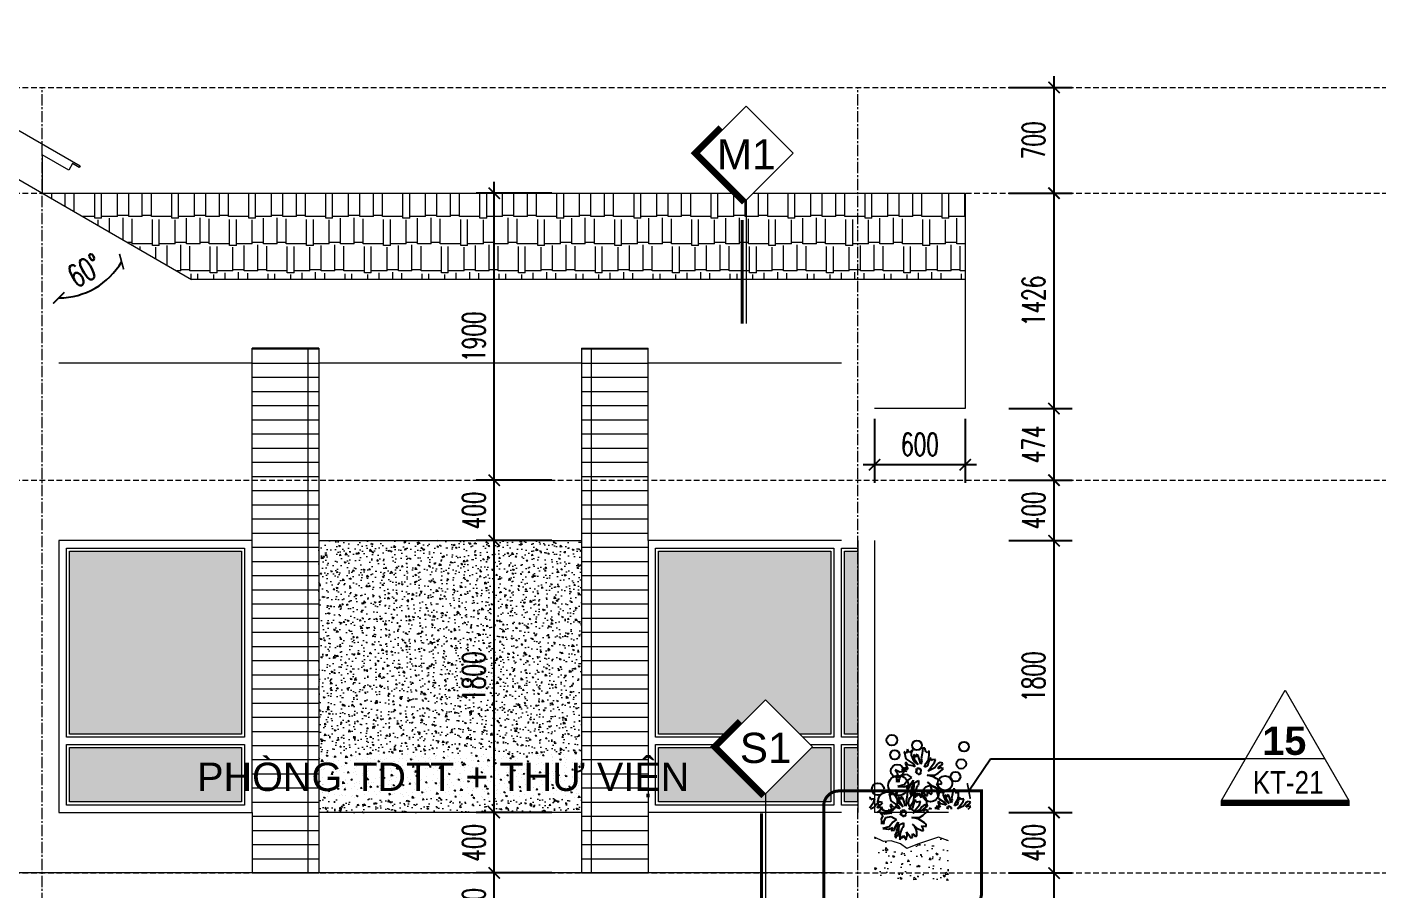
# Model space of a CAD drawing. Header units: millimetres. Extents: x -229618 to 2906, y -178063 to 96806.
# Drawn here: x -76947 to -68004, y -144317 to -138605 of the extents above; entities that cross this region are included whole.
import ezdxf
from ezdxf.enums import TextEntityAlignment as Align
from ezdxf.xclip import XClip

# ---------------------------------------------------------------- set-up
doc = ezdxf.new("R2010")
doc.units = ezdxf.units.MM
doc.header["$LTSCALE"] = 200
doc.header["$MEASUREMENT"] = 0
doc.header["$XCLIPFRAME"] = 0
doc.set_wipeout_variables(frame=1)
doc.header["$PDMODE"] = 3
doc.header["$PDSIZE"] = 50
doc.linetypes.add('CENTER2', pattern=[1.125, 0.75, -0.125, 0.125, -0.125])
doc.linetypes.add('DASHED2', pattern=[0.375, 0.25, -0.125])
doc.layers.get('0').update_dxf_attribs({"color": 95, "linetype": 'CONTINUOUS'})
doc.layers.get('DEFPOINTS').update_dxf_attribs({"linetype": 'CONTINUOUS'})
for name, color, linetype, lineweight in [('cat', 1, 'CONTINUOUS', 40), ('hatch', 250, 'CONTINUOUS', 5), ('khuat', 8, 'DASHED2', 15), ('nho', 252, 'CONTINUOUS', 15), ('thay', 7, 'CONTINUOUS', 18), ('tim', 18, 'CENTER2', 9)]:
    doc.layers.add(name, color=color, linetype=linetype, lineweight=lineweight)
for name, color, linetype in [('CUA', 145, 'CONTINUOUS'), ('DIM', 251, 'CONTINUOUS'), ('NOITHAT', 99, 'CONTINUOUS'), ('TEXT', 33, 'CONTINUOUS')]:
    doc.layers.add(name, color=color, linetype=linetype)
doc.styles.add('Aria H B iso', font='Vharialb_0.ttf')
doc.styles.add('Aria H iso', font='Vharial_0.ttf')
doc.styles.add('Arial N   H iso', font='Vharialn_0.ttf')
doc.styles.add('CHU HOA Day', font='Vharial_0.ttf')
doc.styles.add('Scale', font='vnsimli.shx', dxfattribs={"width": 0.65, "bigfont": 'bigfont.shx'})
doc.dimstyles.new('Scale', dxfattribs={"dimscale": 75, "dimtxt": 2, "dimasz": 1, "dimexe": 1.6, "dimexo": 0, "dimgap": 0.8, "dimtad": 1, "dimdec": 0, "dimzin": 0, "dimdsep": 46, "dimtxsty": 'Scale', "dimblk": 'ARCHTICK', "dimcen": 0.1, "dimdle": 1, "dimclrd": 256, "dimclre": 256, "dimclrt": 3, "dimadec": 0, "dimazin": 0, "dimtfac": 1, "dimtdec": 0, "dimtix": 1, "dimtmove": 2, "dimatfit": 3, "dimldrblk": 'ARCHTICK', "dimfxl": 0, "dimtolj": 1, "dimtzin": 0, "dimarcsym": 0})

# ---------------------------------------------------------------- blocks, each defined once
blk = doc.blocks.new('_ArchTick')
at = {"color": 0, "linetype": 'ByBlock', "const_width": 0.15}
blk.add_lwpolyline([(-0.5, -0.5), (0.5, 0.5)], dxfattribs=at)
blk = doc.blocks.new('*D179')
at = {"layer": 'DEFPOINTS', "color": 0, "linetype": 'Continuous'}
for p in [(-70447.5, -144204.9), (-70148.4, -144204.9), (-70447.5, -145004.9)]:
    blk.add_point(p, dxfattribs=at)
at = {"layer": 'DIM', "linetype": 'Continuous', "lineweight": -2}
for p, q in [((-70148.4, -145079.9), (-70148.4, -144129.9)), ((-70447.5, -144204.9), (-70028.4, -144204.9)), ((-70447.5, -145004.9), (-70028.4, -145004.9))]:
    blk.add_line(p, q, dxfattribs=at)
at = {"layer": 'DIM', "linetype": 'Continuous', "lineweight": -2, "xscale": 75, "yscale": 75, "zscale": 75}
for p, rotation in [((-70148.4, -144204.9), 90), ((-70148.4, -145004.9), 270)]:
    blk.add_blockref('_ArchTick', p, dxfattribs=dict(at, rotation=rotation))
at = {"layer": 'DIM', "color": 3, "linetype": 'Continuous', "insert": (-70283.4, -144604.9), "char_height": 150, "attachment_point": 5, "rotation": 90, "style": 'Scale'}
blk.add_mtext('\\A1;800', dxfattribs=at)
blk = doc.blocks.new('*D180')
at = {"layer": 'DEFPOINTS', "color": 0, "linetype": 'Continuous'}
for p in [(-70447.5, -143804.9), (-70148.4, -143804.9), (-70447.5, -144204.9)]:
    blk.add_point(p, dxfattribs=at)
at = {"layer": 'DIM', "linetype": 'Continuous', "lineweight": -2}
for p, q in [((-70148.4, -144279.9), (-70148.4, -143729.9)), ((-70447.5, -143804.9), (-70028.4, -143804.9)), ((-70447.5, -144204.9), (-70028.4, -144204.9))]:
    blk.add_line(p, q, dxfattribs=at)
at = {"layer": 'DIM', "linetype": 'Continuous', "lineweight": -2, "xscale": 75, "yscale": 75, "zscale": 75}
for p, rotation in [((-70148.4, -143804.9), 90), ((-70148.4, -144204.9), 270)]:
    blk.add_blockref('_ArchTick', p, dxfattribs=dict(at, rotation=rotation))
at = {"layer": 'DIM', "color": 3, "linetype": 'Continuous', "insert": (-70283.4, -144004.9), "char_height": 150, "attachment_point": 5, "rotation": 90, "style": 'Scale'}
blk.add_mtext('\\A1;400', dxfattribs=at)
blk = doc.blocks.new('*D181')
at = {"layer": 'DEFPOINTS', "color": 0, "linetype": 'Continuous'}
for p in [(-70447.5, -142004.9), (-70148.4, -142004.9), (-70447.5, -143804.9)]:
    blk.add_point(p, dxfattribs=at)
at = {"layer": 'DIM', "linetype": 'Continuous', "lineweight": -2}
for p, q in [((-70447.5, -142004.9), (-70028.4, -142004.9)), ((-70148.4, -143879.9), (-70148.4, -141929.9)), ((-70447.5, -143804.9), (-70028.4, -143804.9))]:
    blk.add_line(p, q, dxfattribs=at)
at = {"layer": 'DIM', "linetype": 'Continuous', "lineweight": -2, "xscale": 75, "yscale": 75, "zscale": 75}
for p, rotation in [((-70148.4, -142004.9), 90), ((-70148.4, -143804.9), 270)]:
    blk.add_blockref('_ArchTick', p, dxfattribs=dict(at, rotation=rotation))
at = {"layer": 'DIM', "color": 3, "linetype": 'Continuous', "insert": (-70283.4, -142904.9), "char_height": 150, "attachment_point": 5, "rotation": 90, "style": 'Scale'}
blk.add_mtext('\\A1;1800', dxfattribs=at)
blk = doc.blocks.new('*D182')
at = {"layer": 'DEFPOINTS', "color": 0, "linetype": 'Continuous'}
for p in [(-70447.5, -141604.9), (-70148.4, -141604.9), (-70447.5, -142004.9)]:
    blk.add_point(p, dxfattribs=at)
at = {"layer": 'DIM', "linetype": 'Continuous', "lineweight": -2}
for p, q in [((-70148.4, -142079.9), (-70148.4, -141529.9)), ((-70447.5, -141604.9), (-70028.4, -141604.9)), ((-70447.5, -142004.9), (-70028.4, -142004.9))]:
    blk.add_line(p, q, dxfattribs=at)
at = {"layer": 'DIM', "linetype": 'Continuous', "lineweight": -2, "xscale": 75, "yscale": 75, "zscale": 75}
for p, rotation in [((-70148.4, -141604.9), 90), ((-70148.4, -142004.9), 270)]:
    blk.add_blockref('_ArchTick', p, dxfattribs=dict(at, rotation=rotation))
at = {"layer": 'DIM', "color": 3, "linetype": 'Continuous', "insert": (-70283.4, -141804.9), "char_height": 150, "attachment_point": 5, "rotation": 90, "style": 'Scale'}
blk.add_mtext('\\A1;400', dxfattribs=at)
blk = doc.blocks.new('*D183')
at = {"layer": 'DEFPOINTS', "color": 0, "linetype": 'Continuous'}
for p in [(-70447.5, -141130.8), (-70148.4, -141130.8), (-70447.5, -141604.9)]:
    blk.add_point(p, dxfattribs=at)
at = {"layer": 'DIM', "linetype": 'Continuous', "lineweight": -2}
for p, q in [((-70148.4, -141679.9), (-70148.4, -141055.8)), ((-70447.5, -141130.8), (-70028.4, -141130.8)), ((-70447.5, -141604.9), (-70028.4, -141604.9))]:
    blk.add_line(p, q, dxfattribs=at)
at = {"layer": 'DIM', "linetype": 'Continuous', "lineweight": -2, "xscale": 75, "yscale": 75, "zscale": 75}
for p, rotation in [((-70148.4, -141130.8), 90), ((-70148.4, -141604.9), 270)]:
    blk.add_blockref('_ArchTick', p, dxfattribs=dict(at, rotation=rotation))
at = {"layer": 'DIM', "color": 3, "linetype": 'Continuous', "insert": (-70283.4, -141367.8), "char_height": 150, "attachment_point": 5, "rotation": 90, "style": 'Scale'}
blk.add_mtext('\\A1;474', dxfattribs=at)
blk = doc.blocks.new('*D184')
at = {"layer": 'DEFPOINTS', "color": 0, "linetype": 'Continuous'}
for p in [(-70447.5, -139704.9), (-70148.4, -139704.9), (-70447.5, -141130.8)]:
    blk.add_point(p, dxfattribs=at)
at = {"layer": 'DIM', "linetype": 'Continuous', "lineweight": -2}
for p, q in [((-70148.4, -141205.8), (-70148.4, -139629.9)), ((-70447.5, -139704.9), (-70028.4, -139704.9)), ((-70447.5, -141130.8), (-70028.4, -141130.8))]:
    blk.add_line(p, q, dxfattribs=at)
at = {"layer": 'DIM', "linetype": 'Continuous', "lineweight": -2, "xscale": 75, "yscale": 75, "zscale": 75}
for p, rotation in [((-70148.4, -139704.9), 90), ((-70148.4, -141130.8), 270)]:
    blk.add_blockref('_ArchTick', p, dxfattribs=dict(at, rotation=rotation))
at = {"layer": 'DIM', "color": 3, "linetype": 'Continuous', "insert": (-70283.4, -140417.8), "char_height": 150, "attachment_point": 5, "rotation": 90, "style": 'Scale'}
blk.add_mtext('\\A1;1426', dxfattribs=at)
blk = doc.blocks.new('*D185')
at = {"layer": 'DEFPOINTS', "color": 0, "linetype": 'Continuous'}
for p in [(-70447.5, -139004.9), (-70148.4, -139004.9), (-70447.5, -139704.9)]:
    blk.add_point(p, dxfattribs=at)
at = {"layer": 'DIM', "linetype": 'Continuous', "lineweight": -2}
for p, q in [((-70148.4, -139779.9), (-70148.4, -138929.9)), ((-70447.5, -139004.9), (-70028.4, -139004.9)), ((-70447.5, -139704.9), (-70028.4, -139704.9))]:
    blk.add_line(p, q, dxfattribs=at)
at = {"layer": 'DIM', "linetype": 'Continuous', "lineweight": -2, "xscale": 75, "yscale": 75, "zscale": 75}
for p, rotation in [((-70148.4, -139004.9), 90), ((-70148.4, -139704.9), 270)]:
    blk.add_blockref('_ArchTick', p, dxfattribs=dict(at, rotation=rotation))
at = {"layer": 'DIM', "color": 3, "linetype": 'Continuous', "insert": (-70283.4, -139354.9), "char_height": 150, "attachment_point": 5, "rotation": 90, "style": 'Scale'}
blk.add_mtext('\\A1;700', dxfattribs=at)
blk = doc.blocks.new('*D215')
at = {"layer": 'DEFPOINTS', "color": 0, "linetype": 'Continuous'}
for p in [(-73853.7, -144204.9), (-73471.9, -144204.9), (-73471.9, -144654.9)]:
    blk.add_point(p, dxfattribs=at)
at = {"layer": 'DIM', "linetype": 'Continuous', "lineweight": -2}
for p, q in [((-73853.7, -144729.9), (-73853.7, -144129.9)), ((-73471.9, -144204.9), (-73973.7, -144204.9)), ((-73471.9, -144654.9), (-73973.7, -144654.9))]:
    blk.add_line(p, q, dxfattribs=at)
at = {"layer": 'DIM', "linetype": 'Continuous', "lineweight": -2, "xscale": 75, "yscale": 75, "zscale": 75}
for p, rotation in [((-73853.7, -144204.9), 90), ((-73853.7, -144654.9), 270)]:
    blk.add_blockref('_ArchTick', p, dxfattribs=dict(at, rotation=rotation))
at = {"layer": 'DIM', "color": 3, "linetype": 'Continuous', "insert": (-73988.7, -144429.9), "char_height": 150, "attachment_point": 5, "rotation": 90, "style": 'Scale'}
blk.add_mtext('\\A1;450', dxfattribs=at)
blk = doc.blocks.new('*D216')
at = {"layer": 'DEFPOINTS', "color": 0, "linetype": 'Continuous'}
for p in [(-73853.7, -143804.9), (-73471.9, -143804.9), (-73471.9, -144204.9)]:
    blk.add_point(p, dxfattribs=at)
at = {"layer": 'DIM', "linetype": 'Continuous', "lineweight": -2}
for p, q in [((-73853.7, -144279.9), (-73853.7, -143729.9)), ((-73471.9, -143804.9), (-73973.7, -143804.9)), ((-73471.9, -144204.9), (-73973.7, -144204.9))]:
    blk.add_line(p, q, dxfattribs=at)
at = {"layer": 'DIM', "linetype": 'Continuous', "lineweight": -2, "xscale": 75, "yscale": 75, "zscale": 75}
for p, rotation in [((-73853.7, -143804.9), 90), ((-73853.7, -144204.9), 270)]:
    blk.add_blockref('_ArchTick', p, dxfattribs=dict(at, rotation=rotation))
at = {"layer": 'DIM', "color": 3, "linetype": 'Continuous', "insert": (-73988.7, -144004.9), "char_height": 150, "attachment_point": 5, "rotation": 90, "style": 'Scale'}
blk.add_mtext('\\A1;400', dxfattribs=at)
blk = doc.blocks.new('*D217')
at = {"layer": 'DEFPOINTS', "color": 0, "linetype": 'Continuous'}
for p in [(-73853.7, -142004.9), (-73471.9, -142004.9), (-73471.9, -143804.9)]:
    blk.add_point(p, dxfattribs=at)
at = {"layer": 'DIM', "linetype": 'Continuous', "lineweight": -2}
for p, q in [((-73471.9, -142004.9), (-73973.7, -142004.9)), ((-73853.7, -143879.9), (-73853.7, -141929.9)), ((-73471.9, -143804.9), (-73973.7, -143804.9))]:
    blk.add_line(p, q, dxfattribs=at)
at = {"layer": 'DIM', "linetype": 'Continuous', "lineweight": -2, "xscale": 75, "yscale": 75, "zscale": 75}
for p, rotation in [((-73853.7, -142004.9), 90), ((-73853.7, -143804.9), 270)]:
    blk.add_blockref('_ArchTick', p, dxfattribs=dict(at, rotation=rotation))
at = {"layer": 'DIM', "color": 3, "linetype": 'Continuous', "insert": (-73988.7, -142904.9), "char_height": 150, "attachment_point": 5, "rotation": 90, "style": 'Scale'}
blk.add_mtext('\\A1;1800', dxfattribs=at)
blk = doc.blocks.new('*D218')
at = {"layer": 'DEFPOINTS', "color": 0, "linetype": 'Continuous'}
for p in [(-73853.7, -141604.9), (-73471.9, -141604.9), (-73471.9, -142004.9)]:
    blk.add_point(p, dxfattribs=at)
at = {"layer": 'DIM', "linetype": 'Continuous', "lineweight": -2}
for p, q in [((-73853.7, -142079.9), (-73853.7, -141529.9)), ((-73471.9, -141604.9), (-73973.7, -141604.9)), ((-73471.9, -142004.9), (-73973.7, -142004.9))]:
    blk.add_line(p, q, dxfattribs=at)
at = {"layer": 'DIM', "linetype": 'Continuous', "lineweight": -2, "xscale": 75, "yscale": 75, "zscale": 75}
for p, rotation in [((-73853.7, -141604.9), 90), ((-73853.7, -142004.9), 270)]:
    blk.add_blockref('_ArchTick', p, dxfattribs=dict(at, rotation=rotation))
at = {"layer": 'DIM', "color": 3, "linetype": 'Continuous', "insert": (-73988.7, -141804.9), "char_height": 150, "attachment_point": 5, "rotation": 90, "style": 'Scale'}
blk.add_mtext('\\A1;400', dxfattribs=at)
blk = doc.blocks.new('*D219')
at = {"layer": 'DEFPOINTS', "color": 0, "linetype": 'Continuous'}
for p in [(-73853.7, -139704.9), (-73471.9, -139704.9), (-73471.9, -141604.9)]:
    blk.add_point(p, dxfattribs=at)
at = {"layer": 'DIM', "linetype": 'Continuous', "lineweight": -2}
for p, q in [((-73853.7, -141679.9), (-73853.7, -139629.9)), ((-73471.9, -139704.9), (-73973.7, -139704.9)), ((-73471.9, -141604.9), (-73973.7, -141604.9))]:
    blk.add_line(p, q, dxfattribs=at)
at = {"layer": 'DIM', "linetype": 'Continuous', "lineweight": -2, "xscale": 75, "yscale": 75, "zscale": 75}
for p, rotation in [((-73853.7, -139704.9), 90), ((-73853.7, -141604.9), 270)]:
    blk.add_blockref('_ArchTick', p, dxfattribs=dict(at, rotation=rotation))
at = {"layer": 'DIM', "color": 3, "linetype": 'Continuous', "insert": (-73988.7, -140654.9), "char_height": 150, "attachment_point": 5, "rotation": 90, "style": 'Scale'}
blk.add_mtext('\\A1;1900', dxfattribs=at)
blk = doc.blocks.new('kyhieu1')
at = {"layer": 'cat', "ltscale": 600}
blk.add_line((27.5, -131), (27.5, -816.6), dxfattribs=at)
at = {"color": 15, "linetype": 'Continuous'}
blk.add_wipeout([(0, 0), (311.1, 311.1), (0, 622.3), (-311.1, 311.1)], dxfattribs=at).dxf.layer = 'thay'
at = {"linetype": 'Continuous'}
blk.add_wipeout([(0, 622.3), (-311.1, 311.1), (0, 0), (311.1, 311.1)], dxfattribs=at).dxf.layer = 'DIM'
at = {"layer": 'thay', "ltscale": 600}
blk.add_line((0, 0), (0, -816.6), dxfattribs=at)
at = {"layer": 'thay', "color": 15, "linetype": 'Continuous'}
blk.add_lwpolyline([(0, 0), (311.1, 311.1), (0, 622.3), (-311.1, 311.1)], close=True, dxfattribs=at)
at = {"layer": 'thay', "color": 1, "linetype": 'Continuous', "const_width": 40}
blk.add_lwpolyline([(14.1, -14.1), (339.4, 311.1), (169.7, 480.8)], dxfattribs=at)
at = {"layer": 'TEXT', "style": 'CHU HOA Day'}
blk.add_attdef('N1', text='', height=200, dxfattribs=at).set_placement((0, 304.1), align=Align.MIDDLE)
blk = doc.blocks.new('lohoa')
at = {"layer": 'NOITHAT'}
for p, q in [((-89.6, 460), (-82.6, 427.3)), ((-80.2, 450.7), (-89.6, 460)), ((-82.6, 427.3), (-47.5, 403.9)), ((-75.6, 469.4), (-80.2, 450.7)), ((-68.5, 455.4), (-75.6, 469.4)), ((-52.1, 467.1), (-68.5, 455.4)), ((-56.8, 453), (-52.1, 467.1)), ((-56.8, 443.6), (-56.8, 453)), ((-45.1, 415.6), (-56.8, 443.6)), ((-47.5, 446), (-45.1, 427.3)), ((-35.8, 434.3), (-47.5, 446)), ((-45.1, 427.3), (-28.7, 401.5)), ((-38.1, 446), (-35.8, 434.3)), ((-28.7, 441.3), (-38.1, 446)), ((-24.1, 427.3), (-28.7, 441.3)), ((-17, 403.9), (-24.1, 427.3)), ((-12.3, 417.9), (-17, 403.9)), ((-10, 450.7), (-14.7, 427.3)), ((-14.7, 427.3), (-12.3, 417.9)), ((-7.7, 474.1), (-10, 450.7)), ((1.7, 474.1), (-7.7, 474.1)), ((6.4, 460), (1.7, 474.1)), ((11.1, 453), (6.4, 460)), ((6.4, 406.2), (18.1, 424.9)), ((20.4, 462.4), (11.1, 453)), ((18.1, 424.9), (20.4, 443.6)), ((22.8, 427.3), (18.1, 413.2)), ((20.4, 443.6), (20.4, 462.4)), ((27.4, 431.9), (22.8, 427.3)), ((29.8, 420.2), (27.4, 431.9)), ((34.5, 422.6), (29.8, 420.2)), ((48.5, 424.9), (34.5, 422.6)), ((43.8, 410.9), (48.5, 424.9)), ((-129.4, 378.1), (-117.7, 361.7)), ((-108.3, 368.7), (-129.4, 378.1)), ((-117.7, 361.7), (-124.7, 347.7)), ((-77.9, 373.4), (-108.3, 368.7)), ((-103.6, 354.7), (-80.2, 359.4)), ((-82.6, 380.4), (-101.3, 378.1)), ((-101.3, 378.1), (-77.9, 373.4)), ((-94.3, 387.5), (-82.6, 380.4)), ((-75.6, 380.4), (-94.3, 387.5)), ((-82.6, 413.2), (-84.9, 406.2)), ((-84.9, 406.2), (-73.2, 382.8)), ((-70.9, 399.2), (-82.6, 413.2)), ((-82.6, 392.2), (-75.6, 380.4)), ((-73.2, 382.8), (-82.6, 392.2)), ((-80.2, 359.4), (-56.8, 345.3)), ((-52.1, 396.8), (-70.9, 399.2)), ((-42.8, 392.2), (-52.1, 396.8)), ((-47.5, 403.9), (-42.8, 392.2)), ((-28.7, 401.5), (-45.1, 415.6)), ((-40.4, 380.4), (-33.4, 378.1)), ((-31.1, 380.4), (-40.4, 380.4)), ((-33.4, 378.1), (-40.4, 366.4)), ((-40.4, 366.4), (-35.8, 371.1)), ((-35.8, 371.1), (-33.4, 361.7)), ((-33.4, 385.1), (-31.1, 380.4)), ((-24.1, 385.1), (-33.4, 385.1)), ((-33.4, 361.7), (-31.1, 364.1)), ((-31.1, 364.1), (-24.1, 357)), ((-21.7, 387.5), (-24.1, 385.1)), ((-24.1, 357), (-21.7, 364.1)), ((-21.7, 380.4), (-21.7, 387.5)), ((-14.7, 380.4), (-21.7, 380.4)), ((-21.7, 364.1), (-14.7, 361.7)), ((-19.4, 366.4), (-14.7, 371.1)), ((-14.7, 361.7), (-19.4, 366.4)), ((-14.7, 371.1), (-14.7, 380.4)), ((-0.6, 389.8), (6.4, 406.2)), ((13.4, 394.5), (-0.6, 389.8)), ((18.1, 413.2), (13.4, 394.5)), ((15.7, 373.4), (29.8, 392.2)), ((46.2, 387.5), (15.7, 373.4)), ((29.8, 392.2), (43.8, 410.9)), ((43.8, 354.7), (60.2, 364.1)), ((55.5, 401.5), (46.2, 387.5)), ((60.2, 406.2), (55.5, 401.5)), ((69.6, 410.9), (60.2, 406.2)), ((60.2, 382.8), (62.6, 392.2)), ((69.6, 387.5), (60.2, 382.8)), ((60.2, 364.1), (78.9, 380.4)), ((62.6, 392.2), (74.3, 399.2)), ((81.3, 408.5), (69.6, 410.9)), ((83.6, 385.1), (69.6, 387.5)), ((74.3, 399.2), (81.3, 408.5)), ((78.9, 380.4), (83.6, 385.1)), ((-275, 300.1), (-277.3, 276.7)), ((-265.6, 300.1), (-275, 300.1)), ((-261, 286.1), (-265.6, 300.1)), ((-124.7, 347.7), (-122.4, 324.3)), ((-122.4, 324.3), (-120, 338.3)), ((-120, 338.3), (-113, 324.3)), ((-89.6, 312.6), (-117.7, 305.5)), ((-117.7, 305.5), (-91.9, 303.2)), ((-113, 324.3), (-110.7, 338.3)), ((-110.7, 338.3), (-103.6, 354.7)), ((-91.9, 303.2), (-73.2, 310.2)), ((-73.2, 333.6), (-89.6, 312.6)), ((-73.2, 310.2), (-80.2, 296.2)), ((-80.2, 296.2), (-66.2, 298.5)), ((-56.8, 345.3), (-73.2, 333.6)), ((-66.2, 298.5), (-61.5, 314.9)), ((-61.5, 314.9), (-49.8, 333.6)), ((-49.8, 333.6), (-56.8, 291.5)), ((-47.5, 279.8), (-45.1, 321.9)), ((-45.1, 321.9), (-26.4, 331.3)), ((-33.4, 305.5), (-40.4, 284.5)), ((-28.7, 310.2), (-33.4, 305.5)), ((-26.4, 317.2), (-28.7, 310.2)), ((-26.4, 331.3), (-26.4, 317.2)), ((11.1, 354.7), (22.8, 354.7)), ((39.2, 347.7), (11.1, 354.7)), ((13.4, 324.3), (32.1, 307.9)), ((22.8, 317.2), (13.4, 324.3)), ((22.8, 354.7), (43.8, 354.7)), ((29.8, 300.9), (22.8, 317.2)), ((32.1, 291.5), (29.8, 300.9)), ((32.1, 307.9), (55.5, 296.2)), ((50.9, 340.7), (39.2, 347.7)), ((67.2, 331.3), (50.9, 340.7)), ((53.2, 314.9), (57.9, 317.2)), ((60.2, 305.5), (53.2, 314.9)), ((57.9, 317.2), (74.3, 314.9)), ((62.6, 296.2), (60.2, 305.5)), ((74.3, 324.3), (67.2, 331.3)), ((74.3, 314.9), (74.3, 324.3)), ((-356.9, 286.1), (-349.9, 253.3)), ((-347.6, 276.7), (-356.9, 286.1)), ((-349.9, 239.2), (-352.3, 232.2)), ((-349.9, 253.3), (-314.8, 229.9)), ((-338.2, 225.2), (-349.9, 239.2)), ((-342.9, 295.4), (-347.6, 276.7)), ((-335.9, 281.4), (-342.9, 295.4)), ((-319.5, 293.1), (-335.9, 281.4)), ((-324.2, 279), (-319.5, 293.1)), ((-324.2, 269.7), (-324.2, 279)), ((-312.5, 241.6), (-324.2, 269.7)), ((-314.8, 272), (-312.5, 253.3)), ((-303.1, 260.3), (-314.8, 272)), ((-312.5, 253.3), (-296.1, 227.5)), ((-296.1, 227.5), (-312.5, 241.6)), ((-305.4, 272), (-303.1, 260.3)), ((-296.1, 267.3), (-305.4, 272)), ((-291.4, 253.3), (-296.1, 267.3)), ((-284.4, 229.9), (-291.4, 253.3)), ((-279.7, 243.9), (-284.4, 229.9)), ((-277.3, 276.7), (-282, 253.3)), ((-282, 253.3), (-279.7, 243.9)), ((-256.3, 279), (-261, 286.1)), ((-261, 232.2), (-249.3, 250.9)), ((-246.9, 288.4), (-256.3, 279)), ((-249.3, 239.2), (-253.9, 220.5)), ((-249.3, 250.9), (-246.9, 269.7)), ((-244.6, 253.3), (-249.3, 239.2)), ((-246.9, 269.7), (-246.9, 288.4)), ((-239.9, 258), (-244.6, 253.3)), ((-237.5, 246.3), (-239.9, 258)), ((-232.9, 248.6), (-237.5, 246.3)), ((-218.8, 250.9), (-232.9, 248.6)), ((-223.5, 236.9), (-218.8, 250.9)), ((-156.3, 274.1), (-149.3, 241.3)), ((-147, 264.7), (-156.3, 274.1)), ((-149.3, 241.3), (-114.2, 217.9)), ((-142.3, 283.4), (-147, 264.7)), ((-135.3, 269.4), (-142.3, 283.4)), ((-118.9, 281.1), (-135.3, 269.4)), ((-123.6, 267), (-118.9, 281.1)), ((-123.6, 257.7), (-123.6, 267)), ((-111.8, 229.6), (-123.6, 257.7)), ((-114.2, 260), (-111.8, 241.3)), ((-102.5, 248.3), (-114.2, 260)), ((-111.8, 241.3), (-95.5, 215.5)), ((-104.8, 260), (-102.5, 248.3)), ((-95.5, 255.3), (-104.8, 260)), ((-90.8, 241.3), (-95.5, 255.3)), ((-83.8, 217.9), (-90.8, 241.3)), ((-76.7, 264.7), (-81.4, 241.3)), ((-81.4, 241.3), (-79.1, 231.9)), ((-74.4, 288.1), (-76.7, 264.7)), ((-65, 288.1), (-74.4, 288.1)), ((-60.3, 274.1), (-65, 288.1)), ((-56.8, 291.5), (-63.8, 275.1)), ((-63.8, 275.1), (-59.2, 263.4)), ((-55.7, 267), (-60.3, 274.1)), ((-60.3, 220.2), (-48.6, 239)), ((-59.2, 263.4), (-54.5, 279.8)), ((-46.3, 276.4), (-55.7, 267)), ((-54.5, 279.8), (-52.1, 270.4)), ((-52.1, 270.4), (-47.5, 279.8)), ((-48.6, 239), (-46.3, 257.7)), ((-44, 241.3), (-48.6, 227.2)), ((-46.3, 257.7), (-46.3, 276.4)), ((-39.3, 246), (-44, 241.3)), ((-40.4, 284.5), (-42.8, 270.4)), ((-42.8, 270.4), (-42.8, 256.4)), ((-42.8, 256.4), (-35.8, 265.7)), ((-36.9, 234.3), (-39.3, 246)), ((-35.8, 265.7), (-33.4, 261.1)), ((-33.4, 270.4), (-31.1, 263.4)), ((-33.4, 261.1), (-33.4, 270.4)), ((-18.2, 239), (-32.3, 236.6)), ((-31.1, 272.8), (-26.4, 265.7)), ((-31.1, 263.4), (-31.1, 272.8)), ((-26.4, 275.1), (-14.7, 256.4)), ((-26.4, 265.7), (-26.4, 275.1)), ((-22.9, 224.9), (-18.2, 239)), ((-14.7, 256.4), (-12.3, 265.7)), ((-12.3, 291.5), (-3, 277.4)), ((-10, 282.1), (-12.3, 291.5)), ((-12.3, 265.7), (-10, 272.8)), ((-10, 272.8), (-10, 282.1)), ((-3, 277.4), (4, 265.7)), ((4, 265.7), (13.4, 265.7)), ((13.4, 282.1), (20.4, 277.4)), ((13.4, 268.1), (13.4, 282.1)), ((13.4, 265.7), (13.4, 268.1)), ((20.4, 277.4), (27.4, 270.4)), ((27.4, 270.4), (32.1, 272.8)), ((32.1, 272.8), (32.1, 291.5)), ((55, 280.9), (61.1, 252.6)), ((63.1, 272.8), (55, 280.9)), ((55.5, 296.2), (62.6, 296.2)), ((61.1, 240.5), (59.1, 234.4)), ((61.1, 252.6), (91.4, 232.4)), ((71.2, 228.4), (61.1, 240.5)), ((67.1, 289), (63.1, 272.8)), ((73.2, 276.9), (67.1, 289)), ((87.3, 287), (73.2, 276.9)), ((83.3, 274.8), (87.3, 287)), ((83.3, 266.8), (83.3, 274.8)), ((93.4, 242.5), (83.3, 266.8)), ((91.4, 268.8), (93.4, 252.6)), ((101.5, 258.7), (91.4, 268.8)), ((93.4, 252.6), (107.6, 230.4)), ((107.6, 230.4), (93.4, 242.5)), ((99.5, 268.8), (101.5, 258.7)), ((107.6, 264.7), (99.5, 268.8)), ((111.6, 252.6), (107.6, 264.7)), ((117.7, 232.4), (111.6, 252.6)), ((121.7, 244.5), (117.7, 232.4)), ((123.7, 272.8), (119.7, 252.6)), ((119.7, 252.6), (121.7, 244.5)), ((125.7, 293), (123.7, 272.8)), ((133.8, 293), (125.7, 293)), ((137.9, 280.9), (133.8, 293)), ((141.9, 274.8), (137.9, 280.9)), ((137.9, 234.4), (148, 250.6)), ((150, 282.9), (141.9, 274.8)), ((148, 240.5), (143.9, 224.3)), ((148, 250.6), (150, 266.8)), ((152, 252.6), (148, 240.5)), ((150, 266.8), (150, 282.9)), ((156.1, 256.7), (152, 252.6)), ((158.1, 246.5), (156.1, 256.7)), ((162.1, 248.6), (158.1, 246.5)), ((174.2, 250.6), (162.1, 248.6)), ((170.2, 238.5), (174.2, 250.6)), ((-361.6, 213.5), (-349.9, 206.5)), ((-342.9, 206.5), (-361.6, 213.5)), ((-349.9, 206.5), (-356.3, 205.7)), ((-352.3, 232.2), (-340.5, 208.8)), ((-349.9, 218.2), (-342.9, 206.5)), ((-340.5, 208.8), (-349.9, 218.2)), ((-319.5, 222.8), (-338.2, 225.2)), ((-310.1, 218.2), (-319.5, 222.8)), ((-314.8, 229.9), (-310.1, 218.2)), ((-307.8, 206.5), (-305.4, 205.7)), ((-298.4, 206.5), (-307.8, 206.5)), ((-300.8, 211.1), (-298.4, 206.5)), ((-291.4, 211.1), (-300.8, 211.1)), ((-289, 213.5), (-291.4, 211.1)), ((-289, 206.5), (-289, 213.5)), ((-282, 206.5), (-289, 206.5)), ((-282, 205.7), (-282, 206.5)), ((-268, 215.8), (-261, 232.2)), ((-253.9, 220.5), (-268, 215.8)), ((-246.9, 205.7), (-237.5, 218.2)), ((-221.2, 213.5), (-238.1, 205.7)), ((-237.5, 218.2), (-223.5, 236.9)), ((-211.8, 227.5), (-221.2, 213.5)), ((-207.1, 232.2), (-211.8, 227.5)), ((-197.8, 236.9), (-207.1, 232.2)), ((-207.1, 208.8), (-204.8, 218.2)), ((-197.8, 213.5), (-207.1, 208.8)), ((-207.1, 190.1), (-188.4, 206.5)), ((-204.8, 218.2), (-193.1, 225.2)), ((-186, 234.6), (-197.8, 236.9)), ((-183.7, 211.1), (-197.8, 213.5)), ((-196.1, 192.1), (-184.4, 175.7)), ((-175.1, 182.8), (-196.1, 192.1)), ((-193.1, 225.2), (-186, 234.6)), ((-188.4, 206.5), (-183.7, 211.1)), ((-144.6, 187.5), (-175.1, 182.8)), ((-149.3, 194.5), (-168, 192.1)), ((-168, 192.1), (-144.6, 187.5)), ((-161, 201.5), (-149.3, 194.5)), ((-142.3, 194.5), (-161, 201.5)), ((-149.3, 227.2), (-151.6, 220.2)), ((-151.6, 220.2), (-139.9, 196.8)), ((-137.6, 213.2), (-149.3, 227.2)), ((-149.3, 206.2), (-142.3, 194.5)), ((-139.9, 196.8), (-149.3, 206.2)), ((-118.9, 210.9), (-137.6, 213.2)), ((-109.5, 206.2), (-118.9, 210.9)), ((-114.2, 217.9), (-109.5, 206.2)), ((-95.5, 215.5), (-111.8, 229.6)), ((-107.2, 194.5), (-100.1, 192.1)), ((-97.8, 194.5), (-107.2, 194.5)), ((-100.1, 192.1), (-107.2, 180.4)), ((-107.2, 180.4), (-102.5, 185.1)), ((-102.5, 185.1), (-100.1, 175.7)), ((-100.1, 199.2), (-97.8, 194.5)), ((-90.8, 199.2), (-100.1, 199.2)), ((-88.4, 201.5), (-90.8, 199.2)), ((-88.4, 194.5), (-88.4, 201.5)), ((-81.4, 194.5), (-88.4, 194.5)), ((-86.1, 180.4), (-81.4, 185.1)), ((-81.4, 175.7), (-86.1, 180.4)), ((-79.1, 231.9), (-83.8, 217.9)), ((-81.4, 185.1), (-81.4, 194.5)), ((-67.4, 203.8), (-60.3, 220.2)), ((-53.3, 208.5), (-67.4, 203.8)), ((-48.6, 227.2), (-53.3, 208.5)), ((-51, 187.5), (-36.9, 206.2)), ((-20.6, 201.5), (-51, 187.5)), ((-32.3, 236.6), (-36.9, 234.3)), ((-36.9, 206.2), (-22.9, 224.9)), ((-11.2, 215.5), (-20.6, 201.5)), ((-6.5, 220.2), (-11.2, 215.5)), ((2.9, 224.9), (-6.5, 220.2)), ((-6.5, 196.8), (-4.2, 206.2)), ((2.9, 201.5), (-6.5, 196.8)), ((-6.5, 178.1), (12.2, 194.5)), ((-4.2, 206.2), (7.5, 213.2)), ((14.6, 222.6), (2.9, 224.9)), ((16.9, 199.2), (2.9, 201.5)), ((7.5, 213.2), (14.6, 222.6)), ((12.2, 194.5), (16.9, 199.2)), ((20.7, 210.2), (23.9, 205.7)), ((30.8, 205.7), (20.7, 210.2)), ((61.1, 212.2), (44.9, 210.2)), ((44.9, 210.2), (65.1, 206.1)), ((51, 218.3), (61.1, 212.2)), ((67.1, 212.2), (51, 218.3)), ((59.1, 234.4), (69.2, 214.2)), ((61.1, 222.3), (67.1, 212.2)), ((69.2, 214.2), (61.1, 222.3)), ((65.1, 206.1), (62.1, 205.7)), ((87.3, 226.3), (71.2, 228.4)), ((95.4, 222.3), (87.3, 226.3)), ((91.4, 232.4), (95.4, 222.3)), ((97.5, 212.2), (103.5, 210.2)), ((105.5, 212.2), (97.5, 212.2)), ((103.5, 210.2), (100.8, 205.7)), ((103.5, 216.2), (105.5, 212.2)), ((111.6, 216.2), (103.5, 216.2)), ((113.6, 218.3), (111.6, 216.2)), ((113.6, 212.2), (113.6, 218.3)), ((119.7, 212.2), (113.6, 212.2)), ((119.7, 205.7), (119.7, 212.2)), ((131.8, 220.3), (137.9, 234.4)), ((143.9, 224.3), (131.8, 220.3)), ((145.9, 206.1), (158.1, 222.3)), ((172.2, 218.3), (145.9, 206.1)), ((158.1, 222.3), (170.2, 238.5)), ((180.3, 230.4), (172.2, 218.3)), ((184.3, 234.4), (180.3, 230.4)), ((192.4, 238.5), (184.3, 234.4)), ((184.3, 214.2), (186.4, 222.3)), ((192.4, 218.3), (184.3, 214.2)), ((186.4, 222.3), (196.5, 228.4)), ((202.5, 236.4), (192.4, 238.5)), ((204.6, 216.2), (192.4, 218.3)), ((193, 205.7), (200.5, 212.2)), ((196.5, 228.4), (202.5, 236.4)), ((200.5, 212.2), (204.6, 216.2)), ((-184.4, 175.7), (-191.4, 161.7)), ((-191.4, 161.7), (-189.1, 138.3)), ((-189.1, 138.3), (-186.8, 152.3)), ((-186.8, 152.3), (-179.7, 138.3)), ((-156.3, 126.6), (-184.4, 119.6)), ((-184.4, 119.6), (-158.7, 117.2)), ((-179.7, 138.3), (-177.4, 152.3)), ((-177.4, 152.3), (-170.4, 168.7)), ((-170.4, 168.7), (-147, 173.4)), ((-158.7, 117.2), (-139.9, 124.2)), ((-139.9, 147.7), (-156.3, 126.6)), ((-147, 173.4), (-123.6, 159.4)), ((-139.9, 124.2), (-147, 110.2)), ((-123.6, 159.4), (-139.9, 147.7)), ((-132.9, 112.5), (-128.2, 128.9)), ((-128.2, 128.9), (-116.5, 147.7)), ((-116.5, 147.7), (-123.6, 105.5)), ((-114.2, 93.8), (-111.8, 136)), ((-111.8, 136), (-93.1, 145.3)), ((-100.1, 119.6), (-107.2, 98.5)), ((-100.1, 175.7), (-97.8, 178.1)), ((-95.5, 124.2), (-100.1, 119.6)), ((-97.8, 178.1), (-90.8, 171.1)), ((-93.1, 131.3), (-95.5, 124.2)), ((-93.1, 145.3), (-93.1, 131.3)), ((-90.8, 171.1), (-88.4, 178.1)), ((-88.4, 178.1), (-81.4, 175.7)), ((-55.7, 168.7), (-44, 168.7)), ((-27.6, 161.7), (-55.7, 168.7)), ((-53.3, 138.3), (-34.6, 121.9)), ((-44, 131.3), (-53.3, 138.3)), ((-44, 168.7), (-22.9, 168.7)), ((-36.9, 114.9), (-44, 131.3)), ((-34.6, 121.9), (-11.2, 110.2)), ((-15.9, 154.7), (-27.6, 161.7)), ((-22.9, 168.7), (-6.5, 178.1)), ((0.5, 145.3), (-15.9, 154.7)), ((-13.5, 128.9), (-8.8, 131.3)), ((-6.5, 119.6), (-13.5, 128.9)), ((-8.8, 131.3), (7.5, 128.9)), ((-4.2, 110.2), (-6.5, 119.6)), ((7.5, 138.3), (0.5, 145.3)), ((7.5, 128.9), (7.5, 138.3)), ((-147, 110.2), (-132.9, 112.5)), ((-123.6, 105.5), (-130.6, 89.1)), ((-130.6, 89.1), (-125.9, 77.4)), ((-125.9, 77.4), (-121.2, 93.8)), ((-121.2, 93.8), (-118.9, 84.5)), ((-118.9, 84.5), (-114.2, 93.8)), ((-107.2, 98.5), (-109.5, 84.5)), ((-109.5, 84.5), (-109.5, 70.4)), ((-109.5, 70.4), (-102.5, 79.8)), ((-102.5, 79.8), (-100.1, 75.1)), ((-100.1, 84.5), (-97.8, 77.4)), ((-100.1, 75.1), (-100.1, 84.5)), ((-97.8, 86.8), (-93.1, 79.8)), ((-97.8, 77.4), (-97.8, 86.8)), ((-93.1, 89.1), (-81.4, 70.4)), ((-93.1, 79.8), (-93.1, 89.1)), ((-81.4, 70.4), (-79.1, 79.8)), ((-79.1, 105.5), (-69.7, 91.5)), ((-76.7, 96.2), (-79.1, 105.5)), ((-79.1, 79.8), (-76.7, 86.8)), ((-76.7, 86.8), (-76.7, 96.2)), ((-69.7, 91.5), (-62.7, 79.8)), ((-62.7, 79.8), (-53.3, 79.8)), ((-53.3, 96.2), (-46.3, 91.5)), ((-53.3, 82.1), (-53.3, 96.2)), ((-53.3, 79.8), (-53.3, 82.1)), ((-46.3, 91.5), (-39.3, 84.5)), ((-39.3, 84.5), (-34.6, 86.8)), ((-34.6, 105.5), (-36.9, 114.9)), ((-34.6, 86.8), (-34.6, 105.5)), ((-11.2, 110.2), (-4.2, 110.2))]:
    blk.add_line(p, q, dxfattribs=at)
for centre, radius in [((-144.1, 509.5), 23.7), ((-33.6, 486.8), 21.4), ((174.5, 480.5), 21.4), ((-131.4, 444.9), 20.5), ((161.9, 404.9), 21.4), ((-120.4, 373.9), 28.4), ((136.7, 348.2), 21.4), ((-205.6, 293.5), 26.8), ((-115.7, 309.3), 44.2), ((26.3, 273.4), 35.6), ((90.4, 319.7), 32.1), ((-163, 238.3), 42.6), ((-30.7, 234.3), 39.8)]:
    blk.add_circle(centre, radius, dxfattribs=at)
blk = doc.blocks.new('ct')
at = {"layer": 'thay', "ltscale": 600}
blk.add_line((8891, 0), (-8891, 0), dxfattribs=at)
blk.add_lwpolyline([(0, 15400), (14294, -9358), (-14294, -9358)], close=True, dxfattribs=at)
at = {"layer": 'thay', "color": 1, "ltscale": 600, "const_width": 1270}
blk.add_lwpolyline([(-14464, -9993), (14464, -9993)], dxfattribs=at)
at = {"layer": 'TEXT'}
for tag, height, style, p in [('01', 6350, 'Aria H B iso', (238, 862)), ('KT-00', 5080, 'Arial N   H iso', (96, -7856))]:
    blk.add_attdef(tag, text='', height=height, dxfattribs=dict(at, style=style)).set_placement(p, align=Align.CENTER)
blk = doc.blocks.new('*D2960')
at = {"layer": 'DEFPOINTS', "color": 0}
for p in [(-78046.3, -139162), (-76736.3, -139918.4), (-76572.3, -140369), (-75857.9, -140425.5), (-76736.3, -140610.4)]:
    blk.add_point(p, dxfattribs=at)
at = {"layer": 'DIM', "lineweight": -2}
blk.add_arc((-76736.3, -139918.4), 479.5, 270, 330, dxfattribs=at)
at = {"layer": 'DIM', "lineweight": -2, "xscale": 75, "yscale": 75, "zscale": 75}
for p, rotation in [((-76321.1, -140158.1), 60.00000000000666), ((-76736.3, -140397.9), 180.0000000000001)]:
    blk.add_blockref('_ArchTick', p, dxfattribs=dict(at, rotation=rotation))
at = {"layer": 'DIM', "color": 3, "insert": (-76564.1, -140216.7), "char_height": 150, "attachment_point": 5, "rotation": 30, "style": 'Scale'}
blk.add_mtext('\\A1;60°', dxfattribs=at)
blk = doc.blocks.new('*D2961')
at = {"layer": 'DEFPOINTS', "color": 0}
for p in [(-71336.3, -141198), (-70736.3, -141198), (-71336.3, -141502.8)]:
    blk.add_point(p, dxfattribs=at)
at = {"layer": 'DIM', "lineweight": -2}
for p, q in [((-71336.3, -141198), (-71336.3, -141622.8)), ((-70736.3, -141198), (-70736.3, -141622.8)), ((-70661.3, -141502.8), (-71411.3, -141502.8))]:
    blk.add_line(p, q, dxfattribs=at)
at = {"layer": 'DIM', "lineweight": -2, "xscale": 75, "yscale": 75, "zscale": 75, "rotation": 180}
blk.add_blockref('_ArchTick', (-71336.3, -141502.8), dxfattribs=at)
at = {"layer": 'DIM', "lineweight": -2, "xscale": 75, "yscale": 75, "zscale": 75}
blk.add_blockref('_ArchTick', (-70736.3, -141502.8), dxfattribs=at)
at = {"layer": 'DIM', "color": 3, "insert": (-71036.3, -141367.8), "char_height": 150, "attachment_point": 5, "style": 'Scale'}
blk.add_mtext('\\A1;600', dxfattribs=at)

msp = doc.modelspace()

# ---------------------------------------------------------------- hatches: boundary and pattern name
at = {"layer": 'hatch', "linetype": 'Continuous'}
h = msp.add_hatch(dxfattribs=at)
h.set_pattern_fill('AR-RSHKE', color=256, scale=15, style=0)
h.set_pattern_definition([(180, (-154086.52, -3e-11), (-382.5, 180), [90, -75, 105, -45, 135, -60]), (180, (-154176.52, 7.5), (-382.5, 180), [75, -285, 60, -90]), (180, (-154356.52, -11.25), (-382.5, 180), [45, -465]), (90, (-154086.52, -3e-11), (127.5, 180), [172.5, -547.5]), (90, (-154176.52, -3e-11), (127.5, 180), [168.75, -551.25]), (90, (-154251.52, -3e-11), (127.5, 180), [157.5, -562.5]), (90, (-154356.52, -11.25), (127.5, 180), [172.5, -547.5]), (90, (-154401.52, -11.25), (127.5, 180), [172.5, -547.5]), (90, (-154536.52, -3e-11), (127.5, 180), [165, -555])])
h.paths.add_polyline_path([(-76846.3, -139704.9), (-71446.3, -139704.9), (-71446.3, -140275.5), (-75857.9, -140275.5)])
h.paths.add_polyline_path([(-71446.3, -139704.9), (-70736.3, -139704.9), (-70736.3, -140275.5), (-71446.3, -140275.5)])
h = msp.add_hatch(dxfattribs=at)
h.set_pattern_fill('GRATE', color=256, scale=3000, style=0)
h.set_pattern_definition([(180, (-72836.33, -144204.865), (0, 93.75), []), (90, (-72836.33, -144204.86), (375, 2e-14), [])])
h.paths.add_polyline_path([(-75456.3, -143804.9), (-75456.3, -142004.9), (-75456.3, -140730.6), (-75016.3, -140730.6), (-75016.3, -144204.9), (-75456.3, -144204.9)])
h.paths.add_polyline_path([(-73276.3, -140730.6), (-72836.3, -140730.6), (-72836.3, -142004.9), (-72836.3, -143804.9), (-72836.3, -144204.9), (-73276.3, -144204.9)])
h = msp.add_hatch(dxfattribs=at)
h.set_pattern_fill('AR-CONC,_O', color=256, scale=15)
h.set_pattern_definition([(130, (20897.65, -169248.17), (-107.58903, -9.41282), [11.25, -123.75]), (185, (20897.65, -169248.17), (20.8127, 112.82882), [9, -99]), (79.5486, (20888.68, -169248.95), (-86.77641, 103.41593), [9.56103, -105.17132]), (133.8158, (20897.65, -169218.17), (-160.08616, -24.82785), [16.875, -185.625]), (83.3644, (20884.3, -169220.24), (-140.1994, 146.11768), [14.34154, -157.75695]), (188.8158, (20897.65, -169218.17), (-140.1993, 146.1178), [13.5, -148.5]), (159, (20882.65, -169225.67), (-89.53606, -60.39283), [11.25, -123.75]), (214, (20882.65, -169225.67), (-36.4973, 108.77251), [9, -99]), (108.5486, (20875.19, -169230.7), (-126.03339, 48.37957), [9.56103, -105.17132]), (142.5, (20897.648, -169248.166), (-1.823978, 49.934078), [0, -97.8, 0, -100.5, 0, -99.375]), (172.5, (20897.65, -169248.166), (-39.46043, 59.161757), [0, -57.3, 0, -95.55, 0, -37.875]), (212.5, (20931.098, -169248.166), (-80.073365, -3.38323), [0, -37.5, 0, -117, 0, -155.25]), (222.5, (20946.1, -169248.166), (-87.477925, 15.015747), [0, -48.75, 0, -77.7, 0, -110.25])])
h.paths.add_polyline_path([(-75016.3, -142004.9), (-73276.3, -142004.9), (-73276.3, -143804.9), (-75016.3, -143804.9)])
h = msp.add_hatch(dxfattribs=at)
h.set_pattern_fill('CROSS', color=256, scale=100, style=0)
h.set_pattern_definition([(180, (-71446.33, -143734.865), (-25, 25), [12.5, -37.5]), (90, (-71452.58, -143741.115), (25, 25), [12.5, -37.5])])
h.paths.add_polyline_path([(-71536.3, -143374.9), (-71446.3, -143374.9), (-71446.3, -143734.9), (-71536.3, -143734.9)])
h.paths.add_polyline_path([(-71536.3, -142074.9), (-71446.3, -142074.9), (-71446.3, -143284.9), (-71536.3, -143284.9)])
h.paths.add_polyline_path([(-72766.3, -142074.9), (-71626.3, -142074.9), (-71626.3, -143284.9), (-72766.3, -143284.9)])
h.paths.add_polyline_path([(-72766.3, -143374.9), (-71626.3, -143374.9), (-71626.3, -143734.9), (-72766.3, -143734.9)])
h.paths.add_polyline_path([(-76666.3, -143374.9), (-75526.3, -143374.9), (-75526.3, -143734.9), (-76666.3, -143734.9)])
h.paths.add_polyline_path([(-76666.3, -142074.9), (-75526.3, -142074.9), (-75526.3, -143284.9), (-76666.3, -143284.9)])
h = msp.add_hatch(dxfattribs=at)
h.set_pattern_fill('AR-CONC', color=256, scale=20, style=0)
h.set_pattern_definition([(130, (-70846.33, -144254.86), (-143.452, -12.55), [15, -165]), (185, (-70846.33, -144254.86), (27.75, 150.44), [12, -132]), (79.55, (-70858.28, -144255.91), (-115.702, 137.888), [12.748, -140.228]), (133.816, (-70846.33, -144214.86), (-213.45, -33.104), [22.5, -247.5]), (83.364, (-70864.12, -144217.62), (-186.93, 194.82), [19.12, -210.34]), (188.816, (-70846.33, -144214.86), (-186.93, 194.82), [18, -198]), (159, (-70866.33, -144224.86), (-119.381, -80.524), [15, -165]), (214, (-70866.33, -144224.86), (-48.663, 145.03), [12, -132]), (108.55, (-70876.28, -144231.58), (-168.045, 64.506), [12.748, -140.228]), (142.5, (-70846.33, -144254.865), (-2.432, 66.579), [0, -130.4, 0, -134, 0, -132.5]), (172.5, (-70846.33, -144254.865), (-52.614, 78.882), [0, -76.4, 0, -127.4, 0, -50.5]), (212.5, (-70801.73, -144254.865), (-106.7645, -4.511), [0, -50, 0, -156, 0, -207]), (222.5, (-70781.73, -144254.865), (-116.637, 20.021), [0, -65, 0, -103.6, 0, -147])])
h.paths.add_polyline_path([(-71336.3, -143967.1), (-71278.4, -143996.8), (-71225.7, -143992.3), (-71165.1, -144012.5), (-71122.5, -144042.7), (-71053, -144014.7), (-70912.7, -143967.1), (-70846.3, -143991.2), (-70846.3, -144204.9), (-71336.3, -144204.9)])
h.paths.add_polyline_path([(-71336.3, -144204.9), (-70846.3, -144204.9), (-70846.3, -144254.9), (-71336.3, -144254.9)])

# ---------------------------------------------------------------- linework, layer by layer
at = {"layer": 'hatch', "color": 251, "linetype": 'DASHED2', "ltscale": 0.75}
for p, q in [((-90757.5, -139004.9), (-63981, -139004.9)), ((-90757.5, -139704.9), (-63981, -139704.9)), ((-90757.5, -141604.9), (-63981, -141604.9)), ((-90757.5, -144204.9), (-63981, -144204.9))]:
    msp.add_line(p, q, dxfattribs=at)
at = {"layer": 'hatch', "linetype": 'Continuous'}
for points in [[(-76666.3, -142074.9), (-75526.3, -142074.9), (-75526.3, -143284.9), (-76666.3, -143284.9)], [(-72766.3, -142074.9), (-71626.3, -142074.9), (-71626.3, -143284.9), (-72766.3, -143284.9)], [(-71536.3, -142074.9), (-71446.3, -142074.9), (-71446.3, -143284.9), (-71536.3, -143284.9)], [(-76666.3, -143374.9), (-75526.3, -143374.9), (-75526.3, -143734.9), (-76666.3, -143734.9)], [(-72766.3, -143374.9), (-71626.3, -143374.9), (-71626.3, -143734.9), (-72766.3, -143734.9)], [(-71536.3, -143374.9), (-71446.3, -143374.9), (-71446.3, -143734.9), (-71536.3, -143734.9)]]:
    msp.add_lwpolyline(points, close=True, dxfattribs=at)
msp.add_lwpolyline([(-70846.3, -143991.2), (-70912.7, -143967.1), (-71053, -144014.7), (-71122.5, -144042.7), (-71165.1, -144012.5), (-71225.7, -143992.3), (-71278.4, -143996.8), (-71336.3, -143967.1)], dxfattribs=at)
at = {"layer": 'khuat', "color": 5, "ltscale": 2, "const_width": 20}
msp.add_lwpolyline([(-70628.3, -143661.9), (-71573.2, -143661.9, 0.414214), (-71673.2, -143761.9), (-71673.2, -144438), (-70728.3, -144438, 0.414214), (-70628.3, -144338)], format="xyb", close=True, dxfattribs=at)
at = {"layer": 'nho', "linetype": 'Continuous'}
for p, q in [((-75456.3, -143804.9), (-75456.3, -144204.9)), ((-72836.3, -143804.9), (-72836.3, -144204.9))]:
    msp.add_line(p, q, dxfattribs=at)
at = {"layer": 'thay', "linetype": 'Continuous'}
for p, q in [((-78046.3, -139012), (-75857.9, -140275.5)), ((-76846.3, -139704.9), (-70736.3, -139704.9)), ((-70736.3, -139704.9), (-70736.3, -141130.8)), ((-70736.3, -140275.5), (-75857.9, -140275.5)), ((-75456.3, -142004.9), (-75456.3, -140730.6)), ((-75016.3, -140730.6), (-75456.3, -140730.6)), ((-75016.3, -140730.6), (-75016.3, -144204.9)), ((-73276.3, -140730.6), (-73276.3, -144204.9)), ((-73276.3, -140730.6), (-72836.3, -140730.6)), ((-72836.3, -142004.9), (-72836.3, -140730.6)), ((-75456.3, -140830.6), (-76736.3, -140830.6)), ((-73276.3, -140830.6), (-75016.3, -140830.6)), ((-71556.3, -140830.6), (-72836.3, -140830.6)), ((-70736.3, -141130.8), (-71336.3, -141130.8)), ((-75016.3, -142004.9), (-73276.3, -142004.9)), ((-71556.3, -142004.9), (-72836.3, -142004.9)), ((-72836.3, -142004.9), (-72836.3, -143804.9)), ((-71446.3, -142004.9), (-71446.3, -143804.9)), ((-71336.3, -142004.9), (-71336.3, -143804.9)), ((-75456.3, -143804.9), (-75456.3, -144204.9)), ((-73276.3, -143804.9), (-75016.3, -143804.9)), ((-71556.3, -143804.9), (-72836.3, -143804.9)), ((-72836.3, -143804.9), (-72836.3, -144204.9)), ((-70846.3, -143804.9), (-71336.3, -143804.9)), ((-71556.3, -144204.9), (-79136.3, -144204.9))]:
    msp.add_line(p, q, dxfattribs=at)
at = {"layer": 'thay'}
msp.add_lwpolyline([(-78101.3, -139043.8), (-78101.3, -138604.9), (-77991.3, -138604.9), (-77991.3, -138718.4), (-76596.3, -139523.8), (-76602.3, -139534.2), (-76645.6, -139509.2), (-76670.6, -139552.5), (-76846.3, -139451), (-76846.3, -139704.9)], dxfattribs=at)
at = {"layer": 'thay', "linetype": 'Continuous'}
for points in [[(-75456.3, -143804.9), (-75456.3, -142004.9), (-76736.3, -142004.9), (-76736.3, -143804.9)], [(-76686.3, -142054.9), (-75506.3, -142054.9), (-75506.3, -143304.9), (-76686.3, -143304.9)], [(-72786.3, -142054.9), (-71606.3, -142054.9), (-71606.3, -143304.9), (-72786.3, -143304.9)], [(-71556.3, -142054.9), (-71446.3, -142054.9), (-71446.3, -143304.9), (-71556.3, -143304.9)], [(-76686.3, -143354.9), (-75506.3, -143354.9), (-75506.3, -143754.9), (-76686.3, -143754.9)], [(-72786.3, -143354.9), (-71606.3, -143354.9), (-71606.3, -143754.9), (-72786.3, -143754.9)], [(-71556.3, -143354.9), (-71446.3, -143354.9), (-71446.3, -143754.9), (-71556.3, -143754.9)]]:
    msp.add_lwpolyline(points, close=True, dxfattribs=at)
at = {"layer": 'tim', "ltscale": 0.5}
for p, q in [((-76846.3, -153410.8), (-76846.3, -139004.9)), ((-71446.3, -153410.8), (-71446.3, -139004.9))]:
    msp.add_line(p, q, dxfattribs=at)

# ---------------------------------------------------------------- block references
ref = msp.add_blockref('lohoa', (-71005.8, -144090), dxfattribs=dict(xscale=1.5, yscale=1.5, zscale=1.5))
XClip(ref).set_block_clipping_path([(-242.9211832012, -70.0725138243), (625.8310712003, 762.9219555433)])
at = {"layer": 'CUA'}
ref = msp.add_blockref('ct', (-68618.4, -143448.6), dxfattribs=dict(at, xscale=0.02952755894511938, yscale=0.02952755894511938, zscale=0.02952755905511719))
ref.add_attrib('KT-00', 'kt-21', dxfattribs={"layer": 'TEXT', "height": 150, "style": 'Arial N   H iso'}).set_placement((-68598.6, -143680.6), align=Align.CENTER)
ref.add_attrib('01', '15', dxfattribs={"layer": 'TEXT', "height": 187.5, "style": 'Aria H B iso'}).set_placement((-68623.9, -143423.1), align=Align.CENTER)

# ---------------------------------------------------------------- texts
at = {"layer": 'TEXT', "style": 'Aria H iso'}
msp.add_text('phßng tdtt + th\xad viÖn', height=187.5, dxfattribs=at).set_placement((-75820.6, -143661.8))

# ---------------------------------------------------------------- dimensions: what is measured, and where the dimension line sits
at = {"layer": 'DIM', "linetype": 'Continuous'}
for base, p1, p2, angle, picture, middle in [((-70148.4, -139004.9), (-70447.5, -139704.9), (-70447.5, -139004.9), 270, '*D185', (-70283.4, -139354.9)), ((-73853.7, -139704.9), (-73471.9, -141604.9), (-73471.9, -139704.9), 90, '*D219', (-73988.7, -140654.9)), ((-70148.4, -139704.9), (-70447.5, -141130.8), (-70447.5, -139704.9), 270, '*D184', (-70283.4, -140417.8)), ((-70148.4, -141130.8), (-70447.5, -141604.9), (-70447.5, -141130.8), 270, '*D183', (-70283.4, -141367.8)), ((-73853.7, -141604.9), (-73471.9, -142004.9), (-73471.9, -141604.9), 90, '*D218', (-73988.7, -141804.9)), ((-70148.4, -141604.9), (-70447.5, -142004.9), (-70447.5, -141604.9), 270, '*D182', (-70283.4, -141804.9)), ((-73853.7, -142004.9), (-73471.9, -143804.9), (-73471.9, -142004.9), 90, '*D217', (-73988.7, -142904.9)), ((-70148.4, -142004.9), (-70447.5, -143804.9), (-70447.5, -142004.9), 270, '*D181', (-70283.4, -142904.9)), ((-73853.7, -143804.9), (-73471.9, -144204.9), (-73471.9, -143804.9), 90, '*D216', (-73988.7, -144004.9)), ((-70148.4, -143804.9), (-70447.5, -144204.9), (-70447.5, -143804.9), 270, '*D180', (-70283.4, -144004.9)), ((-73853.7, -144204.9), (-73471.9, -144654.9), (-73471.9, -144204.9), 90, '*D215', (-73988.7, -144429.9)), ((-70148.4, -144204.9), (-70447.5, -145004.9), (-70447.5, -144204.9), 270, '*D179', (-70283.4, -144604.9))]:
    dim = msp.add_linear_dim(base=base, p1=p1, p2=p2, angle=angle, dimstyle='Scale', override={"dimfxl": 70}, dxfattribs=at)
    dim.commit()
    dim.dimension.update_dxf_attribs({"geometry": picture, "text_midpoint": middle})
at = {"layer": 'DIM'}
dim = msp.add_angular_dim_2l(base=(-76572.3, -140369), line1=((-78046.3, -139162), (-75857.9, -140425.5)), line2=((-76736.3, -139918.4), (-76736.3, -140610.4)), dimstyle='Scale', dxfattribs=at)
dim.commit()
dim.dimension.update_dxf_attribs({"geometry": '*D2960', "text_midpoint": (-76564.1, -140216.7)})
dim = msp.add_linear_dim(base=(-71336.3, -141502.8), p1=(-70736.3, -141198), p2=(-71336.3, -141198), dimstyle='Scale', dxfattribs=at)
dim.commit()
dim.dimension.update_dxf_attribs({"geometry": '*D2961', "text_midpoint": (-71036.3, -141367.8)})

# ---------------------------------------------------------------- leaders
msp.add_leader([(-70712.7, -143661.9), (-70569.3, -143448.6), (-68880.9, -143448.6)], dimstyle='Scale', override={"dimgap": 0.8, "dimtad": 0}, dxfattribs=at)

# ---------------------------------------------------------------- next in the draw order: block references
at = {"layer": 'DIM', "linetype": 'Continuous'}
ref = msp.add_blockref('kyhieu1', (-72185.9, -139751.4), dxfattribs=dict(at, xscale=-1))
ref.add_attrib('N1', 'm1', dxfattribs={"layer": 'TEXT', "height": 200, "style": 'CHU HOA Day'}).set_placement((-72185.9, -139447.3), align=Align.MIDDLE)
ref = msp.add_blockref('kyhieu1', (-72057.6, -143680.8), dxfattribs=dict(at, xscale=-1))
ref.add_attrib('N1', 's1', dxfattribs={"layer": 'TEXT', "height": 200, "style": 'CHU HOA Day'}).set_placement((-72057.6, -143376.7), align=Align.MIDDLE)

doc.saveas('drawing.dxf')
